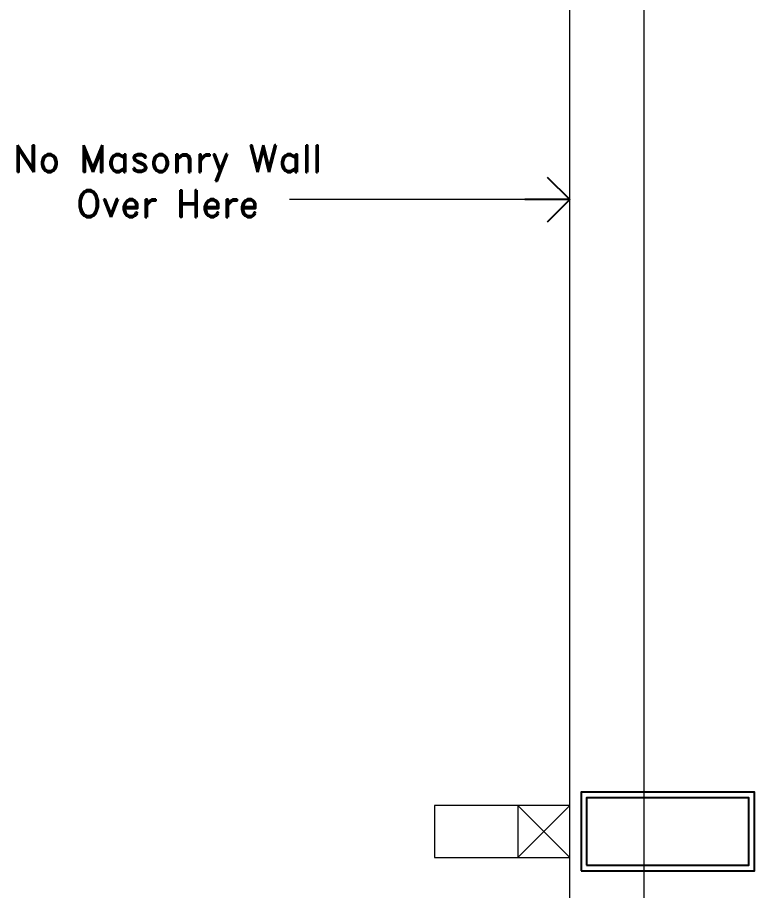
# Model space of a CAD drawing. Header units: inches. Extents: x -605 to 2991212, y -2872845 to 0.
# Drawn here: x 2407438 to 2410709, y -2724160 to -2720285 of the extents above; entities that cross this region are included whole.
import ezdxf

# ---------------------------------------------------------------- set-up
doc = ezdxf.new("R2010")
doc.units = ezdxf.units.IN
doc.header["$LTSCALE"] = 600
doc.header["$MEASUREMENT"] = 0
doc.layers.add('DIM', color=251, linetype='Continuous', lineweight=0)
doc.layers.add('rRCC 2', color=40, linetype='Continuous', lineweight=15)
doc.layers.add('SnT-DIMENSION', color=7, linetype='Continuous')
doc.layers.add('window', color=7, linetype='Continuous', lineweight=15, true_color=0x735461)
doc.styles.add('DIM', font='geniso.shx', dxfattribs={"width": 0.85})
doc.styles.add('ROMAND', font='romand.shx')
doc.dimstyles.new('ST-100', dxfattribs={"dimscale": 100, "dimtxt": 2.5, "dimasz": 2, "dimexe": 0.18, "dimexo": 0.0625, "dimgap": 0.2, "dimtad": 0, "dimdec": 0, "dimzin": 0, "dimdsep": 46, "dimtxsty": 'DIM', "dimblk": 'OPEN90', "dimcen": 0.09, "dimclrd": 256, "dimclrt": 7, "dimadec": 0, "dimazin": 0, "dimtfac": 1, "dimtdec": 0, "dimtofl": 0, "dimtmove": 0, "dimatfit": 3, "dimldrblk": 'OPEN90', "dimfxl": 1, "dimtolj": 1, "dimtzin": 0, "dimlwd": -1, "dimarcsym": 0})

# ---------------------------------------------------------------- blocks, each defined once
blk = doc.blocks.new('_Open90')
at = {"color": 0, "linetype": 'ByBlock', "lineweight": -2}
for p, q in [((-0.5, 0.5), (0, 0)), ((0, 0), (-1, 0)), ((0, 0), (-0.5, -0.5))]:
    blk.add_line(p, q, dxfattribs=at)
blk = doc.blocks.new('*D2256')
at = {"layer": 'Defpoints', "color": 0}
for p in [(2409888.8, -2718572.8), (2410217.1, -2718572.8), (2409888.8, -2743158.3)]:
    blk.add_point(p, dxfattribs=at)
at = {"layer": 'DIM', "color": 0, "lineweight": -2}
for p, q in [((2410017.1, -2718572.8), (2410217.1, -2718572.8)), ((2410017.1, -2743158.3), (2410217.1, -2743158.3))]:
    blk.add_line(p, q, dxfattribs=at)
at = {"layer": 'DIM'}
for p, q in [((2410217.1, -2718772.8), (2410217.1, -2730424.8)), ((2410217.1, -2742958.3), (2410217.1, -2731306.3))]:
    blk.add_line(p, q, dxfattribs=at)
at = {"layer": 'DIM', "xscale": 200, "yscale": 200, "zscale": 200}
for p, rotation in [((2410217.1, -2718572.8), 90), ((2410217.1, -2743158.3), 270)]:
    blk.add_blockref('_Open90', p, dxfattribs=dict(at, rotation=rotation))
at = {"layer": 'DIM', "color": 7, "insert": (2410217.1, -2730865.5), "char_height": 300, "attachment_point": 5, "rotation": 90, "style": 'DIM'}
blk.add_mtext('\\A1;24585', dxfattribs=at)

msp = doc.modelspace()

# ---------------------------------------------------------------- linework, layer by layer
at = {"color": 3, "linetype": 'ByBlock'}
msp.add_lwpolyline([(2409938.8, -2724072.8), (2410708.8, -2724072.8), (2410708.8, -2723722.8), (2409938.8, -2723722.8)], close=True, dxfattribs=at)
at = {"color": 2, "linetype": 'ByBlock'}
msp.add_lwpolyline([(2409963.8, -2724047.8), (2410683.8, -2724047.8), (2410683.8, -2723747.8), (2409963.8, -2723747.8)], close=True, dxfattribs=at)
at = {"layer": 'rRCC 2', "color": 6}
for p, q in [((2409888.8, -2723782.8), (2409658.8, -2724012.8)), ((2409888.8, -2724012.8), (2409658.8, -2723782.8))]:
    msp.add_line(p, q, dxfattribs=at)
for points in [[(2409888.8, -2724012.8), (2409888.8, -2723782.8), (2409288.8, -2723782.8), (2409288.8, -2724012.8)], [(2409888.8, -2723782.8), (2409658.8, -2723782.8), (2409658.8, -2724012.8), (2409888.8, -2724012.8)]]:
    msp.add_lwpolyline(points, close=True, dxfattribs=at)
at = {"layer": 'window', "color": 146, "linetype": 'ByBlock', "true_color": 0x105689}
msp.add_line((2409888.8, -2743158.3), (2409888.8, -2718572.8), dxfattribs=at)

# ---------------------------------------------------------------- texts
at = {"layer": 'SnT-DIMENSION', "linetype": 'ByBlock', "insert": (2408913, -2720851.2), "char_height": 120, "width": 1617.645, "attachment_point": 3, "style": 'ROMAND'}
msp.add_mtext('\\A1;\\pxqc;No Masonry Wall Over Here', dxfattribs=at)

# ---------------------------------------------------------------- dimensions: what is measured, and where the dimension line sits
at = {"layer": 'DIM'}
dim = msp.add_linear_dim(base=(2410217.089, -2718572.7855), p1=(2409888.7749, -2743158.2849), p2=(2409888.7749, -2718572.7855), angle=90, dimstyle='ST-100', override={"dimtxt": 3, "dimexe": 0, "dimexo": 0, "dimfxl": 2, "dimfxlon": 1, "dimtfillclr": 256, "dimarcsym": 1}, dxfattribs=at)
dim.commit()
dim.dimension.update_dxf_attribs({"geometry": '*D2256', "text_midpoint": (2410217.089, -2730865.5352)})

# ---------------------------------------------------------------- leaders
at = {"layer": 'DIM', "linetype": 'ByBlock'}
msp.add_leader([(2409888.8, -2721093.2), (2408646, -2721093.2)], dimstyle='ST-100', override={"dimtxt": 3, "dimexe": 0, "dimexo": 0, "dimfxl": 3, "dimfxlon": 1, "dimtfillclr": 256, "dimarcsym": 1}, dxfattribs=at)

doc.saveas('drawing.dxf')
